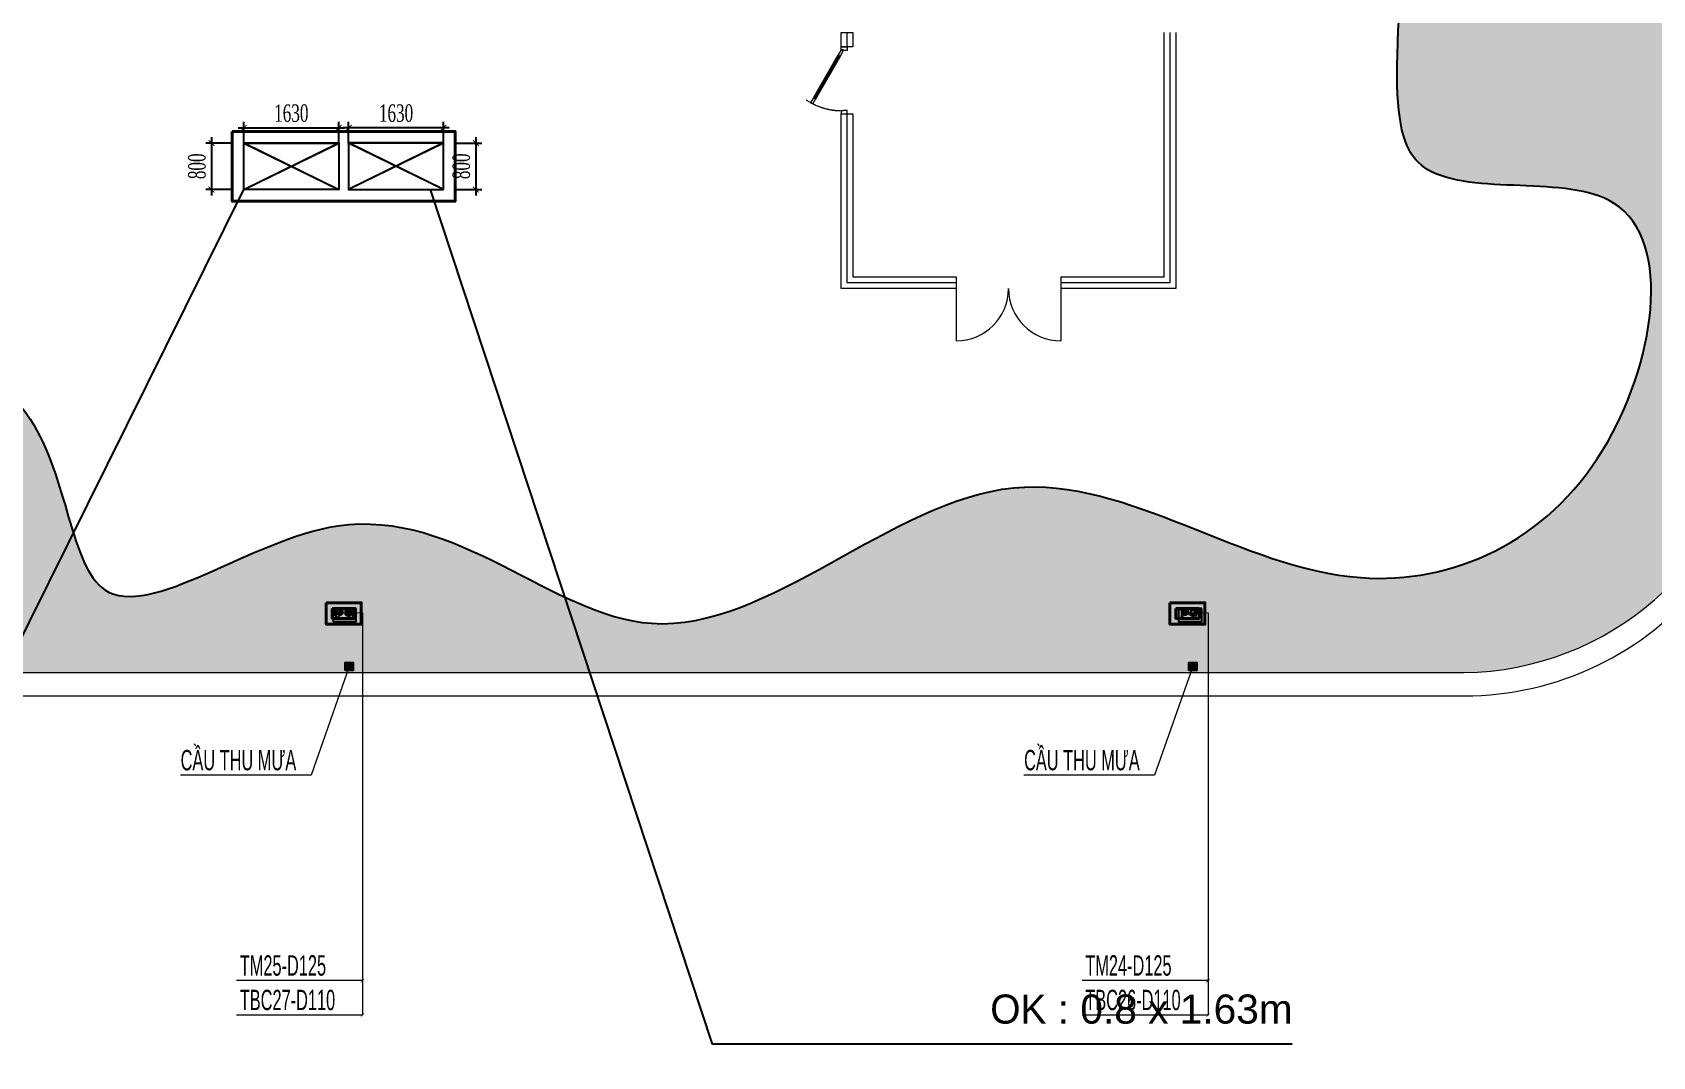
# Model space of a CAD drawing. Header units: millimetres. Extents: x -361340115 to 361596335, y -276742102 to 277032639.
# Drawn here: x 150962 to 178807, y 10968 to 28566 of the extents above; entities that cross this region are included whole.
import ezdxf
from ezdxf.lldxf.tags import DXFTag

# ---------------------------------------------------------------- set-up
doc = ezdxf.new("R2010")
doc.units = ezdxf.units.MM
doc.header["$MEASUREMENT"] = 0
doc.linetypes.add('HIDDEN', pattern=[0.375, 0.25, -0.125])
doc.linetypes.add('Xref_ST_MBDV Cot vach 30.7.2022$0$HIDDEN', pattern=[0.375, 0.25, -0.125])
for name, color, linetype in [('A-LANDSCAPE', 83, 'Continuous'), ('Hydraulic - Thep V', 9, 'Continuous'), ('KT-Net manh', 139, 'Continuous'), ('NDT text', 231, 'Continuous'), ('NDT Thiet bi', 40, 'Continuous'), ('ống thông hơi', 31, 'TH')]:
    doc.layers.add(name, color=color, linetype=linetype)
doc.layers.add('A-REVCLOUD', color=7, linetype='Continuous', true_color=0xfa291e)
for name, color, linetype, lineweight in [('AUDIT_I_220808132811-11', 7, 'Continuous', 9), ('KT-Kich thuoc', 159, 'Continuous', 18), ('KT-lomo nuoc', 3, 'HIDDEN', 5), ('KT-Net cat', 1, 'Continuous', 40), ('KT-Net cua', 87, 'Continuous', 9), ('KT-Net thay', 7, 'Continuous', 15), ('SPE-MEP-HVAC', 140, 'Continuous', 0), ('Text _H2H', 7, 'Continuous', 18)]:
    doc.layers.add(name, color=color, linetype=linetype, lineweight=lineweight)
doc.layers.add('MEP', color=130, linetype='Continuous', plot=False)
doc.styles.add('HBA-Text', font='GOTHIC.TTF')
doc.styles.get("Standard").update_dxf_attribs({"font": 'arial.ttf'})
doc.styles.add('TEXTKT', font='hoatbif.shx', dxfattribs={"width": 0.8})
doc.styles.add('uv-abc', font='uv-abc.shx', dxfattribs={"width": 0.85, "height": 150})
doc.styles.add('vntimeh.shx', font='vntimeh.shx', dxfattribs={"width": 0.65})
tags = doc.linetypes.add('TH', pattern='A,1143.876301,["TH",Standard,S=466.984787,R=0,X=0,Y=-199.758304],53.151103,-896.638454,1197.027404', length=3290.693262).pattern_tags.tags
tags[4] = DXFTag(74, 10)
doc.dimstyles.new('1-150-HVAC DIM', dxfattribs={"dimscale": 100, "dimtxt": 3, "dimasz": 1, "dimexe": 1, "dimexo": 0, "dimgap": 1, "dimtad": 1, "dimdec": 0, "dimrnd": 10, "dimzin": 0, "dimdsep": 46, "dimtxsty": 'vntimeh.shx', "dimblk": 'ARCHTICK', "dimcen": 0.2, "dimdle": 1, "dimclrd": 7, "dimclre": 7, "dimclrt": 150, "dimadec": 0, "dimazin": 0, "dimtm": 1e-09, "dimtfac": 1, "dimtdec": 0, "dimtix": 1, "dimtmove": 0, "dimatfit": 3, "dimfxl": 3.6, "dimfxlon": 1, "dimtzin": 0, "dimarcsym": 0})
doc.dimstyles.new('1-40', dxfattribs={"dimscale": 40, "dimtxt": 5, "dimasz": 1.4, "dimexe": 1.4, "dimexo": 0.5, "dimgap": 0.5, "dimtad": 1, "dimdec": 0, "dimzin": 0, "dimdsep": 46, "dimtxsty": 'TEXTKT', "dimblk": 'ARCHTICK', "dimcen": 1.2, "dimdle": 1.2, "dimclrd": 7, "dimclre": 7, "dimclrt": 7, "dimadec": 0, "dimazin": 0, "dimtfac": 0.04, "dimtdec": 0, "dimtix": 1, "dimtmove": 2, "dimatfit": 3, "dimfxl": 1, "dimtolj": 2, "dimtzin": 0, "dimlwd": 5, "dimlwe": 5, "dimarcsym": 0})

# ---------------------------------------------------------------- blocks, each defined once
blk = doc.blocks.new('*U65')
blk.add_line((-147, -33), (-883, -458))
for points in [[(-1150, 100), (-1090, 100), (-1090, 40), (-1100, 40), (-1100, 0), (-1150, 0)], [(-50, 0), (-959, -525), (-979, -490), (-70, 35)], [(0, 100), (-60, 100), (-60, 40), (-50, 40), (-50, 0), (0, 0)], [(-137, -50), (-157, -15), (-893, -440), (-873, -475)]]:
    blk.add_lwpolyline(points, close=True)
at = {"linetype": 'Xref_ST_MBDV Cot vach 30.7.2022$0$HIDDEN'}
blk.add_arc((-50, 0), 1050, 180, 215.0495, dxfattribs=at)
blk = doc.blocks.new('*U119')
at = {"layer": 'KT-lomo nuoc', "ltscale": 500}
for p, q in [((295, 57), (32, -167)), ((327, -110), (0, 0))]:
    blk.add_line(p, q, dxfattribs=at)
blk.add_lwpolyline([(295, 57), (327, -110), (32, -167), (0, 0)], close=True, dxfattribs=at)
blk = doc.blocks.new('A$C0DB07F86')
at = {"layer": 'KT-Net cat', "elevation": 0}
for points in [[(-21600, -19400), (-21000, -19400), (-21000, -19770), (-21600, -19770)], [(-7101, -19400), (-6501, -19400), (-6501, -19770), (-7101, -19770)], [(-21500, -19500), (-21100, -19500), (-21100, -19670), (-21500, -19670)], [(-7001, -19500), (-6601, -19500), (-6601, -19670), (-7001, -19670)]]:
    blk.add_lwpolyline(points, close=True, dxfattribs=at)
at = {"layer": 'KT-lomo nuoc', "linetype": 'HIDDEN', "xscale": -0.9999999999999997, "rotation": 10.8976534755902}
for p in [(-21151, -19500, 0), (-6651, -19500, 0)]:
    blk.add_blockref('*U119', p, dxfattribs=at)
blk = doc.blocks.new('_ARCHTICK')
at = {"color": 0, "linetype": 'ByBlock', "const_width": 0.15}
blk.add_lwpolyline([(-0.5, -0.5), (0.5, 0.5)], dxfattribs=at)
blk = doc.blocks.new('*D205')
at = {"layer": 'Defpoints', "color": 0, "transparency": 16777216}
for p in [(78892, -101009, 0), (77262, -101271, 0), (78892, -101271, 0)]:
    blk.add_point(p, dxfattribs=at)
at = {"layer": 'KT-Net manh', "color": 7, "lineweight": -2, "transparency": 16777216}
for p, q in [((77162, -101009, 0), (78992, -101009, 0)), ((77262, -101271, 0), (77262, -100909, 0)), ((78892, -101271, 0), (78892, -100909, 0))]:
    blk.add_line(p, q, dxfattribs=at)
at = {"layer": 'KT-Net manh', "color": 7, "lineweight": -2, "transparency": 16777216, "xscale": 100, "yscale": 100, "zscale": 100, "rotation": 180}
blk.add_blockref('_ARCHTICK', (77262, -101009, 0), dxfattribs=at)
at = {"layer": 'KT-Net manh', "color": 7, "lineweight": -2, "transparency": 16777216, "xscale": 100, "yscale": 100, "zscale": 100}
blk.add_blockref('_ARCHTICK', (78892, -101009, 0), dxfattribs=at)
at = {"layer": 'KT-Net manh', "color": 150, "transparency": 16777216, "insert": (78077, -100759, 0), "char_height": 300, "attachment_point": 5, "style": 'vntimeh.shx'}
blk.add_mtext('1630', dxfattribs=at)
blk = doc.blocks.new('*D206')
at = {"layer": 'Defpoints', "color": 0, "transparency": 16777216}
for p in [(77542, -101271, 0), (76706, -102071, 0), (77542, -102071, 0)]:
    blk.add_point(p, dxfattribs=at)
at = {"layer": 'KT-Net manh', "color": 7, "lineweight": -2, "transparency": 16777216}
for p, q in [((77066, -101271, 0), (76606, -101271, 0)), ((76706, -101171, 0), (76706, -102171, 0)), ((77066, -102071, 0), (76606, -102071, 0))]:
    blk.add_line(p, q, dxfattribs=at)
at = {"layer": 'KT-Net manh', "color": 7, "lineweight": -2, "transparency": 16777216, "xscale": 100, "yscale": 100, "zscale": 100}
for p, rotation in [((76706, -101271, 0), 90), ((76706, -102071, 0), 270)]:
    blk.add_blockref('_ARCHTICK', p, dxfattribs=dict(at, rotation=rotation))
at = {"layer": 'KT-Net manh', "color": 150, "transparency": 16777216, "insert": (76456, -101671, 0), "char_height": 300, "attachment_point": 5, "rotation": 90, "style": 'vntimeh.shx'}
blk.add_mtext('800', dxfattribs=at)
blk = doc.blocks.new('*D212')
at = {"layer": 'Defpoints', "color": 0, "transparency": 16777216}
for p in [(79062, -101009, 0), (79062, -101271, 0), (80692, -101271, 0)]:
    blk.add_point(p, dxfattribs=at)
at = {"layer": 'KT-Net manh', "color": 7, "lineweight": -2, "transparency": 16777216}
for p, q in [((80792, -101009, 0), (78962, -101009, 0)), ((79062, -101271, 0), (79062, -100909, 0)), ((80692, -101271, 0), (80692, -100909, 0))]:
    blk.add_line(p, q, dxfattribs=at)
at = {"layer": 'KT-Net manh', "color": 7, "lineweight": -2, "transparency": 16777216, "xscale": 100, "yscale": 100, "zscale": 100}
for p, rotation in [((79062, -101009, 0), 179.9999999752797), ((80692, -101009, 0), 359.9999999752797)]:
    blk.add_blockref('_ARCHTICK', p, dxfattribs=dict(at, rotation=rotation))
at = {"layer": 'KT-Net manh', "color": 150, "transparency": 16777216, "insert": (79877, -100759, 0), "char_height": 300, "attachment_point": 5, "rotation": 360, "style": 'vntimeh.shx'}
blk.add_mtext('1630', dxfattribs=at)
blk = doc.blocks.new('*D213')
at = {"layer": 'Defpoints', "color": 0, "transparency": 16777216}
for p in [(80413, -101271, 0), (80413, -102071, 0), (81249, -102071, 0)]:
    blk.add_point(p, dxfattribs=at)
at = {"layer": 'KT-Net manh', "color": 7, "lineweight": -2, "transparency": 16777216}
for p, q in [((80889, -101271, 0), (81349, -101271, 0)), ((81249, -101171, 0), (81249, -102171, 0)), ((80889, -102071, 0), (81349, -102071, 0))]:
    blk.add_line(p, q, dxfattribs=at)
at = {"layer": 'KT-Net manh', "color": 7, "lineweight": -2, "transparency": 16777216, "xscale": 100, "yscale": 100, "zscale": 100}
for p, rotation in [((81249, -101271, 0), 90), ((81249, -102071, 0), 270)]:
    blk.add_blockref('_ARCHTICK', p, dxfattribs=dict(at, rotation=rotation))
at = {"layer": 'KT-Net manh', "color": 150, "transparency": 16777216, "insert": (80999, -101671, 0), "char_height": 300, "attachment_point": 5, "rotation": 90, "style": 'vntimeh.shx'}
blk.add_mtext('800', dxfattribs=at)
blk = doc.blocks.new('BA')
at = {"layer": 'NDT Thiet bi'}
for p, q in [((-23606, -408374), (-23654, -408347)), ((-23645, -408335), (-23606, -408374)), ((-23606, -408374), (-23633, -408327)), ((-23606, -408374), (-23620, -408321)), ((-23606, -408391), (-23606, -408319)), ((-23606, -408374), (-23592, -408321)), ((-23606, -408374), (-23578, -408327)), ((-23567, -408335), (-23606, -408374)), ((-23606, -408374), (-23558, -408347)), ((-23606, -408374), (-23661, -408374)), ((-23606, -408374), (-23659, -408360)), ((-23606, -408374), (-23659, -408389)), ((-23606, -408374), (-23654, -408402)), ((-23645, -408413), (-23606, -408374)), ((-23606, -408374), (-23633, -408422)), ((-23606, -408374), (-23620, -408428)), ((-23606, -408374), (-23553, -408360)), ((-23606, -408374), (-23551, -408374)), ((-23606, -408374), (-23578, -408422)), ((-23606, -408374), (-23553, -408389)), ((-23606, -408374), (-23558, -408402)), ((-23567, -408413), (-23606, -408374)), ((-23606, -408374), (-23592, -408428)), ((-23606, -408391), (-23606, -408429)), ((-23589, -408374), (-23551, -408374))]:
    blk.add_line(p, q, dxfattribs=at)
blk.add_lwpolyline([(-23680, -408448), (-23532, -408448), (-23532, -408301), (-23680, -408301)], close=True, dxfattribs=at)
blk.add_circle((-23606, -408374), 55, dxfattribs=at)
blk = doc.blocks.new('*U352')
h = blk.add_hatch(color=256)
edge = h.paths.add_edge_path()
edge.add_spline(control_points=[(-55, 0), (-39, -12), (-8, -36), (4, 39), (37, 14), (55, 0)], knot_values=[0, 0, 0, 0, 58.132459, 112.840763, 176.167011, 176.167011, 176.167011, 176.167011], degree=3, periodic=0)
edge.add_ellipse((0, 0), major_axis=(-38.9, 38.9), ratio=1, start_angle=225.0094, end_angle=315)
edge.add_ellipse((0, 0), major_axis=(-38.9, 38.9), ratio=1, start_angle=315, end_angle=405)
blk.add_circle((0, 0), 55)
blk.add_open_spline([(55, 0), (37, 14), (4, 39), (-8, -36), (-39, -12), (-55, 0)], degree=3, knots=[0, 0, 0, 0, 63.326248, 118.034553, 176.167011, 176.167011, 176.167011, 176.167011])
at = {"layer": 'Hydraulic - Thep V', "color": 2}
for p, q in [((-67, -59), (-66, -58)), ((-67, -62), (-66, -62)), ((-64, -62), (-64, -59)), ((-59, -62), (-59, -59)), ((-57, -59), (-57, -58)), ((-57, -62), (-57, -62)), ((57, -59), (57, -58)), ((57, -62), (57, -62)), ((59, -62), (59, -59)), ((64, -62), (64, -59)), ((66, -59), (66, -58)), ((66, -62), (66, -62))]:
    blk.add_line(p, q, dxfattribs=at)
at = {"layer": 'Hydraulic - Thep V', "const_width": 6.72}
blk.add_lwpolyline([(62, -79), (62, 3, 0.40574), (0, 63, 0.40574), (-62, 3), (-62, -79)], format="xyb", dxfattribs=at)
at = {"layer": 'Hydraulic - Thep V', "color": 2}
for points in [[(-56, -57), (-56, -58), (-67, -58), (-67, -57)], [(67, -57), (67, -58), (56, -58), (56, -57)]]:
    blk.add_lwpolyline(points, close=True, dxfattribs=at)
for points in [[(-67, -59), (-67, -62)], [(-57, -58), (-66, -58)], [(-57, -62), (-66, -62)], [(-66, -62), (-57, -62)], [(-57, -62), (-57, -59)], [(66, -58), (57, -58)], [(57, -59), (57, -62)], [(66, -62), (57, -62)], [(57, -62), (66, -62)], [(67, -62), (67, -59)]]:
    blk.add_lwpolyline(points, dxfattribs=at)
for centre, radius, start, end in [((-65, -61), 2.29, 57.0867, 122.9133), ((-65, -60), 2.29, 237.0867, 302.9133), ((-62, -67), 8.65, 73.2213, 106.7787), ((-62, -54), 8.65, 253.2213, 286.7787), ((-58, -61), 2.29, 57.0867, 122.9133), ((-58, -60), 2.29, 237.0867, 302.9133), ((58, -61), 2.29, 57.0867, 122.9133), ((58, -60), 2.29, 237.0867, 302.9133), ((62, -67), 8.65, 73.2213, 106.7787), ((62, -54), 8.65, 253.2213, 286.7787), ((65, -61), 2.29, 57.0867, 122.9133), ((65, -60), 2.29, 237.0867, 302.9133)]:
    blk.add_arc(centre, radius, start, end, dxfattribs=at)
blk = doc.blocks.new('*U353')
h = blk.add_hatch(color=256)
edge = h.paths.add_edge_path()
edge.add_spline(control_points=[(-55, 0), (-39, -12), (-8, -36), (4, 39), (37, 14), (55, 0)], knot_values=[0, 0, 0, 0, 58.132459, 112.840763, 176.167011, 176.167011, 176.167011, 176.167011], degree=3, periodic=0)
edge.add_ellipse((0, 0), major_axis=(-38.9, 38.9), ratio=1, start_angle=225.0094, end_angle=315)
edge.add_ellipse((0, 0), major_axis=(-38.9, 38.9), ratio=1, start_angle=315, end_angle=405)
blk.add_circle((0, 0), 55)
blk.add_open_spline([(55, 0), (37, 14), (4, 39), (-8, -36), (-39, -12), (-55, 0)], degree=3, knots=[0, 0, 0, 0, 63.326248, 118.034553, 176.167011, 176.167011, 176.167011, 176.167011])
at = {"layer": 'Hydraulic - Thep V', "color": 2}
for p, q in [((-67, -59), (-66, -58)), ((-67, -62), (-66, -62)), ((-64, -62), (-64, -59)), ((-59, -62), (-59, -59)), ((-57, -59), (-57, -58)), ((-57, -62), (-57, -62)), ((57, -59), (57, -58)), ((57, -62), (57, -62)), ((59, -62), (59, -59)), ((64, -62), (64, -59)), ((66, -59), (66, -58)), ((66, -62), (66, -62))]:
    blk.add_line(p, q, dxfattribs=at)
at = {"layer": 'Hydraulic - Thep V', "const_width": 6.72}
blk.add_lwpolyline([(62, -79), (62, 3, 0.40574), (0, 63, 0.40574), (-62, 3), (-62, -79)], format="xyb", dxfattribs=at)
at = {"layer": 'Hydraulic - Thep V', "color": 2}
for points in [[(-56, -57), (-56, -58), (-67, -58), (-67, -57)], [(67, -57), (67, -58), (56, -58), (56, -57)]]:
    blk.add_lwpolyline(points, close=True, dxfattribs=at)
for points in [[(-67, -59), (-67, -62)], [(-57, -58), (-66, -58)], [(-57, -62), (-66, -62)], [(-66, -62), (-57, -62)], [(-57, -62), (-57, -59)], [(66, -58), (57, -58)], [(57, -59), (57, -62)], [(66, -62), (57, -62)], [(57, -62), (66, -62)], [(67, -62), (67, -59)]]:
    blk.add_lwpolyline(points, dxfattribs=at)
for centre, radius, start, end in [((-65, -61), 2.29, 57.0867, 122.9133), ((-65, -60), 2.29, 237.0867, 302.9133), ((-62, -67), 8.65, 73.2213, 106.7787), ((-62, -54), 8.65, 253.2213, 286.7787), ((-58, -61), 2.29, 57.0867, 122.9133), ((-58, -60), 2.29, 237.0867, 302.9133), ((58, -61), 2.29, 57.0867, 122.9133), ((58, -60), 2.29, 237.0867, 302.9133), ((62, -67), 8.65, 73.2213, 106.7787), ((62, -54), 8.65, 253.2213, 286.7787), ((65, -61), 2.29, 57.0867, 122.9133), ((65, -60), 2.29, 237.0867, 302.9133)]:
    blk.add_arc(centre, radius, start, end, dxfattribs=at)
blk = doc.blocks.new('EWJRWR')
at = {"extrusion": (1.54584e-19, -1.49429e-06, 1), "elevation": 0}
blk.add_lwpolyline([(-47513, 136860), (-47177, 136860), (-47177, 136875), (-47513, 136875)], close=True, dxfattribs=at)
at = {"layer": 'NDT text'}
for points in [[(-47108, 136860), (-47568, 136860), (-47568, 137115), (-47108, 137115)], [(-47163, 136860), (-47513, 136860), (-47513, 137060), (-47163, 137060)]]:
    blk.add_lwpolyline(points, close=True, dxfattribs=at)
at = {"layer": 'ống thông hơi', "ltscale": 0.6, "extrusion": (0.000642077, -0.063337, 0.997992), "xscale": -1, "rotation": 0.0003954788762872141}
blk.add_blockref('*U352', (-46044, 137132, -8700), dxfattribs=at)
at = {"layer": 'ống thông hơi', "ltscale": 0.6, "extrusion": (0.000642077, -0.063337, 0.997992), "xscale": -1.136363636363638, "yscale": 1.136363636363639, "zscale": 1.136363636363637, "rotation": 0.0003954788762872141}
blk.add_blockref('*U353', (-45876, 137141, -8700), dxfattribs=at)
blk = doc.blocks.new('*U393')
at = {"linetype": 'HIDDEN', "ltscale": 500}
for p, q in [((443, 1569), (770, -218)), ((1213, 1351), (0, 0))]:
    blk.add_line(p, q, dxfattribs=at)
blk.add_lwpolyline([(443, 1569), (1213, 1351), (770, -218), (0, 0)], close=True, dxfattribs=at)
blk = doc.blocks.new('A$C3d8987ab')
at = {"layer": 'A-REVCLOUD', "color": 6}
for points, elevation in [([(60998.6, -114223.7), (71228.1, -114223.7), (77262.4, -102070.7)], -0.1), ([(95277, -116756.2), (85317.1, -116756.2), (80468.6, -102070.7)], 0)]:
    blk.add_lwpolyline(points, dxfattribs=dict(at, elevation=elevation))
at = {"layer": 'KT-Net manh', "color": 6, "elevation": 0}
for points in [[(77262.4, -102070.7), (77262.4, -101270.7), (78892.4, -101270.7), (78892.4, -102070.7)], [(80692.4, -102070.7), (80692.4, -101270.7), (79062.4, -101270.7), (79062.4, -102070.7)]]:
    blk.add_lwpolyline(points, close=True, dxfattribs=at)
for points in [[(77262.4, -102070.7), (78892.4, -101270.7)], [(77262.4, -101270.7), (78892.4, -102070.7)], [(80692.4, -102070.7), (79062.4, -101270.7)], [(80692.4, -101270.7), (79062.4, -102070.7)]]:
    blk.add_lwpolyline(points, dxfattribs=at)
at = {"layer": 'A-REVCLOUD', "color": 210, "insert": (90089.5, -115901.6, -0.1), "char_height": 500, "attachment_point": 1, "style": 'HBA-Text'}
blk.add_mtext_dynamic_manual_height_columns('OK{\\fArial|b0|i0|c0|p34; : 0.8 x 1.63m}', width=15318.455, gutter_width=6.25, heights=[0], dxfattribs=at)
at = {"layer": 'KT-Net manh', "color": 3}
for p1, p2, distance, picture, middle in [((77262.4, -101270.7, 0), (78892.4, -101270.7, 0), 261.3, '*D205', (78077.4, -100759.4, 0)), ((80692.4, -101270.7, 0), (79062.4, -101270.7, 0), -261.3, '*D212', (79877.4, -100759.4, 0)), ((77542.2, -101270.7, 0), (77542.2, -102070.7, 0), -835.9, '*D206', (76456.3, -101670.7, 0)), ((80412.7, -101270.7, 0), (80412.7, -102070.7, 0), 835.9, '*D213', (80998.5, -101670.7, 0))]:
    dim = blk.add_aligned_dim(p1=p1, p2=p2, distance=distance, dimstyle='1-150-HVAC DIM', dxfattribs=at)
    dim.commit()
    dim.dimension.update_dxf_attribs({"geometry": picture, "text_midpoint": middle})
blk = doc.blocks.new('KJRTWETEYE')
at = {"extrusion": (8.38884e-21, 3.39089e-08, 1), "xscale": -0.8675320420405351, "yscale": 0.8675320420405352, "zscale": 0.8675320420405352, "rotation": 180}
for p in [(15861, 126301, 0), (30393, 126301, 0)]:
    blk.add_blockref('EWJRWR', p, dxfattribs=at)
at = {"layer": 'NDT text', "ltscale": 0.2, "style": 'uv-abc', "width": 0.6}
for s, p in [('TM25-D125', (-27009, 1264, -11)), ('TM24-D125', (-12478, 1264, -11)), ('TBC27-D110', (-27009, 671, -11)), ('TBC26-D110', (-12478, 671, -11))]:
    blk.add_text(s, height=350, dxfattribs=at).set_placement(p)
at = {"layer": 'Text _H2H', "color": 231}
for points, override in [([(-25288, 7504, -10), (-24899, 7496, -10), (-24899, 587, -10)], {"dimasz": 1.5, "dimtad": 0, "dimldrblk": 'Dot'}), ([(-10757, 7504, -10), (-10368, 7496, -10), (-10368, 587, -10)], {"dimasz": 1.5, "dimtad": 0, "dimldrblk": 'Dot'}), ([(-24899, 1179, -10), (-27063, 1179, -10)], {"dimasz": 1.5, "dimtad": 0, "dimclrd": 7, "dimldrblk": 'ARCHTICK'}), ([(-10368, 1179, -10), (-12532, 1179, -10)], {"dimasz": 1.5, "dimtad": 0, "dimclrd": 7, "dimldrblk": 'ARCHTICK'}), ([(-24899, 587, -10), (-27063, 587, -10)], {"dimasz": 1.5, "dimtad": 0, "dimclrd": 7, "dimldrblk": 'ARCHTICK'}), ([(-10368, 587, -10), (-12532, 587, -10)], {"dimasz": 1.5, "dimtad": 0, "dimclrd": 7, "dimldrblk": 'ARCHTICK'})]:
    blk.add_leader(points, dimstyle='1-40', override=override, dxfattribs=at)
blk = doc.blocks.new('RKWEWE')
blk.add_blockref('KJRTWETEYE', (181535, 11095))
at = {"xscale": -0.934189573260487, "yscale": 0.934189573260487, "zscale": 0.9341895732604871, "rotation": 270.0426135795773}
for p in [(537890, 40005), (552386, 40005)]:
    blk.add_blockref('BA', p, dxfattribs=at)
at = {"layer": 'NDT text', "ltscale": 0.2, "style": 'uv-abc', "width": 0.6}
for p in [(153509, 15887), (168005, 15887)]:
    blk.add_text('CẦU THU MƯA', height=350, dxfattribs=at).set_placement(p)
at = {"layer": 'Text _H2H', "color": 231}
for points in [[(156408, 17668), (155751, 15803), (153504, 15803)], [(170903, 17668), (170247, 15803), (168000, 15803)]]:
    blk.add_leader(points, dimstyle='1-40', override={"dimasz": 1, "dimtad": 0, "dimldrblk": 'Dot'}, dxfattribs=at)
blk = doc.blocks.new('A$Cd3fdeb23')
blk.add_blockref('RKWEWE', (-181388, -20650, 0))
blk.add_blockref('A$C3d8987ab', (-104054, 107286, 0))

msp = doc.modelspace()

# ---------------------------------------------------------------- hatches: boundary and pattern name
at = {"layer": 'A-LANDSCAPE'}
h = msp.add_hatch(dxfattribs=at)
h.set_pattern_fill('GRASS', color=256, scale=300)
h.set_pattern_definition([(109.04714, (53077.4, 100145.83), (-269.74632, 131.28946), [56.25, -368.01407]), (64.04714, (53077.4, 100145.83), (-269.7463, 131.28946), [56.25, -243.75]), (154.04714, (53077.4, 100145.83), (-131.28946, -269.7463), [56.25, -243.75])])
edge = h.paths.add_edge_path()
edge.add_line((178786.9, 31595.6), (174699.5, 31595.6))
edge.add_spline(control_points=[(174699.5, 31595.6), (174261.1, 27499.8), (174399.1, 25441), (179456.6, 26625.6), (178440.5, 20447.1), (173238.3, 18141.2), (167670.4, 22636.5), (161823.3, 16345.4), (157049.6, 21759), (151655.7, 17391.3), (151548.7, 21956.6), (149787.7, 22990), (148977.6, 23186.6)], knot_values=[7364.7036826, 7364.7036826, 7364.7036826, 7364.7036826, 9993.1021852, 13236.8366987, 17478.0189493, 22182.9551925, 28345.2258857, 34993.6585544, 40637.8625163, 44789.2905912, 47987.0275376, 50120.0577413, 50120.0577413, 50120.0577413, 50120.0577413], weights=[1, 1, 1, 1, 1, 1, 1, 1, 1, 1, 1, 1, 1], degree=3, periodic=0)
edge.add_spline(control_points=[(148977.6, 23186.6), (148977.6, 22037.4), (148977.6, 20888.2), (148977.6, 19739)], knot_values=[7363.7036826, 7363.7036826, 7363.7036826, 7363.7036826, 7364.7036826, 7364.7036826, 7364.7036826, 7364.7036826], weights=[1, 1, 1, 1], degree=3, periodic=0)
edge.add_spline(control_points=[(148977.6, 19739), (147510.9, 19739), (146044.3, 19739), (144577.6, 19739)], knot_values=[7362.7036826, 7362.7036826, 7362.7036826, 7362.7036826, 7363.7036826, 7363.7036826, 7363.7036826, 7363.7036826], weights=[1, 1, 1, 1], degree=3, periodic=0)
edge.add_spline(control_points=[(144577.6, 19739), (144577.6, 20601.9), (144577.6, 21464.8), (144577.6, 22327.8)], knot_values=[7361.7036826, 7361.7036826, 7361.7036826, 7361.7036826, 7362.7036826, 7362.7036826, 7362.7036826, 7362.7036826], weights=[1, 1, 1, 1], degree=3, periodic=0)
edge.add_spline(control_points=[(144577.6, 22327.8), (144121.8, 21989.1), (143128.3, 20841.4), (143357.4, 17803), (140154.8, 18227.9), (139568.5, 17565.6)], knot_values=[0, 0, 0, 0, 1483.9348991, 4065.1316004, 7361.7036826, 7361.7036826, 7361.7036826, 7361.7036826], weights=[1, 1, 1, 1, 1, 1], degree=3, periodic=0)
edge.add_line((139568.5, 17565.6), (175568.1, 17565.6))
edge.add_arc((175494.7, 22665.9), 5100.8, 270.82418, 351.09518)
edge.add_arc((176934.3, 22670.4), 3686.3, 347.55923, 373.84314)
edge.add_line((180513.5, 23552.4), (179904.9, 26247.6))
edge.add_line((179904.9, 26247.6), (179859.3, 26449.6))
edge.add_line((179859.3, 26449.6), (178786.9, 31595.6))

# ---------------------------------------------------------------- linework, layer by layer
msp.add_open_spline([(139568.5, 17565.6), (140154.8, 18227.9), (143357.4, 17803), (143128.3, 20841.4), (144121.8, 21989.1), (144577.6, 22327.8), (144577.6, 21464.8), (144577.6, 20601.9), (144577.6, 19739), (146044.3, 19739), (147510.9, 19739), (148977.6, 19739), (148977.6, 20888.2), (148977.6, 22037.4), (148977.6, 23186.6), (149787.7, 22990), (151548.7, 21956.6), (151655.7, 17391.3), (157049.6, 21759), (161823.3, 16345.4), (167670.4, 22636.5), (173238.3, 18141.2), (178440.5, 20447.1), (179456.6, 26625.6), (174399.1, 25441), (174261.1, 27499.8), (174699.5, 31595.6)], degree=3, knots=[0, 0, 0, 0, 3296.5720822, 5877.7687835, 7361.7036826, 7361.7036826, 7361.7036826, 7362.7036826, 7362.7036826, 7362.7036826, 7363.7036826, 7363.7036826, 7363.7036826, 7364.7036826, 7364.7036826, 7364.7036826, 9497.7338862, 12695.4708327, 16846.8989076, 22491.1028695, 29139.5355382, 35301.8062313, 40006.7424746, 44247.9247251, 47491.6592386, 50120.0577413, 50120.0577413, 50120.0577413, 50120.0577413], dxfattribs=at)
at = {"layer": 'AUDIT_I_220808132811-11'}
for points in [[(112341.8, 56202.1), (109927, 63196.7, 0.3643585), (105218.9, 65251.6), (76283.2, 55269.4, 0.4519048), (74066.8, 49616.3), (82180, 36002.4, 0.3106789), (88343, 34031.2), (110865.9, 41822.5, 0.2299221), (111150.7, 42237.3), (111371.6, 43254, -0.27899), (111830.5, 43755.6), (116250.8, 45276.2, -0.4143404), (116903.4, 44959.1), (125232.6, 20868.4, 0.3197537), (130430.7, 17165.6), (175568.1, 17165.6, 0.4808686), (180708.6, 23596.5), (180100, 26291.6), (180054.7, 26492), (178279.3, 35011.7)], [(110690, 42184.9, 0.2042795), (110756.3, 42306.1), (110980.1, 43335.9, -0.2754116), (111708, 44136.4), (116120.4, 45654.3, -0.4141945), (117281.4, 45089.8), (125610.7, 20999.1, 0.3197537), (130430.7, 17565.6), (175568.1, 17565.6, 0.3653099), (180534, 21876.3)]]:
    msp.add_lwpolyline(points, format="xyb", dxfattribs=at)
at = {"layer": 'KT-Net cat', "color": 2}
msp.add_lwpolyline([(154397.1, 26865.6), (158227.1, 26865.6), (158227.1, 25665.6), (154397.1, 25665.6)], close=True, dxfattribs=at)
at = {"layer": 'KT-Net cua'}
for points in [[(166837.1, 24165.6), (166837.1, 23265.6)], [(168637.1, 24165.6), (168637.1, 23265.6)]]:
    msp.add_lwpolyline(points, dxfattribs=at)
for centre, start, end in [((166837.1, 24165.6), 270, 0), ((168637.1, 24165.6), 180, 270)]:
    msp.add_arc(centre, 900, start, end, dxfattribs=at)
at = {"layer": 'KT-Net thay'}
for p, q in [((164862.1, 27165.6), (165062.1, 27165.6)), ((166837.1, 24365.6), (166837.1, 24165.6)), ((168637.1, 24365.6), (168637.1, 24165.6))]:
    msp.add_line(p, q, dxfattribs=at)
for points in [[(164862.1, 28315.6), (164862.1, 28565.6), (165062.1, 28565.6), (165062.1, 28315.6), (164862.1, 28315.6)], [(164962.1, 28315.6), (164962.1, 28565.6)], [(170612.1, 28565.6), (170612.1, 24165.6), (168637.1, 24165.6)], [(170512.1, 28565.6), (170512.1, 24265.6), (168637.1, 24265.6)], [(168637.1, 24365.6), (170412.1, 24365.6), (170412.1, 28565.6)], [(166837.1, 24165.6), (164862.1, 24165.6), (164862.1, 27165.6)], [(166837.1, 24265.6), (164962.1, 24265.6), (164962.1, 27165.6)], [(165062.1, 27165.6), (165062.1, 24365.6), (166837.1, 24365.6)]]:
    msp.add_lwpolyline(points, dxfattribs=at)

# ---------------------------------------------------------------- block references
at = {"layer": 'KT-Kich thuoc', "color": 2}
msp.add_blockref('A$C0DB07F86', (177612.7, 38165.6, 0), dxfattribs=at)
at = {"layer": 'KT-Net cua', "xscale": -1, "rotation": 269.9999999999984}
msp.add_blockref('*U65', (164862.1, 28315.6), dxfattribs=at)
at = {"layer": 'MEP'}
msp.add_blockref('A$C3d8987ab', (77334.7, 127936.3, 0), dxfattribs=at)
at = {"layer": 'SPE-MEP-HVAC', "linetype": 'HIDDEN', "ltscale": 1000, "xscale": -1, "rotation": 254.2212213649985}
msp.add_blockref('*U393', (154597.1, 25865.6), dxfattribs=at)

# ---------------------------------------------------------------- next in the draw order: block references
at = {"layer": 'MEP'}
msp.add_blockref('A$Cd3fdeb23', (181388.2, 20650, 0), dxfattribs=at)

# ---------------------------------------------------------------- next in the draw order: block references
at = {"layer": 'SPE-MEP-HVAC', "linetype": 'HIDDEN', "ltscale": 1000, "xscale": -1, "rotation": 254.2212213649985}
msp.add_blockref('*U393', (156397.1, 25865.6), dxfattribs=at)

doc.saveas('drawing.dxf')
